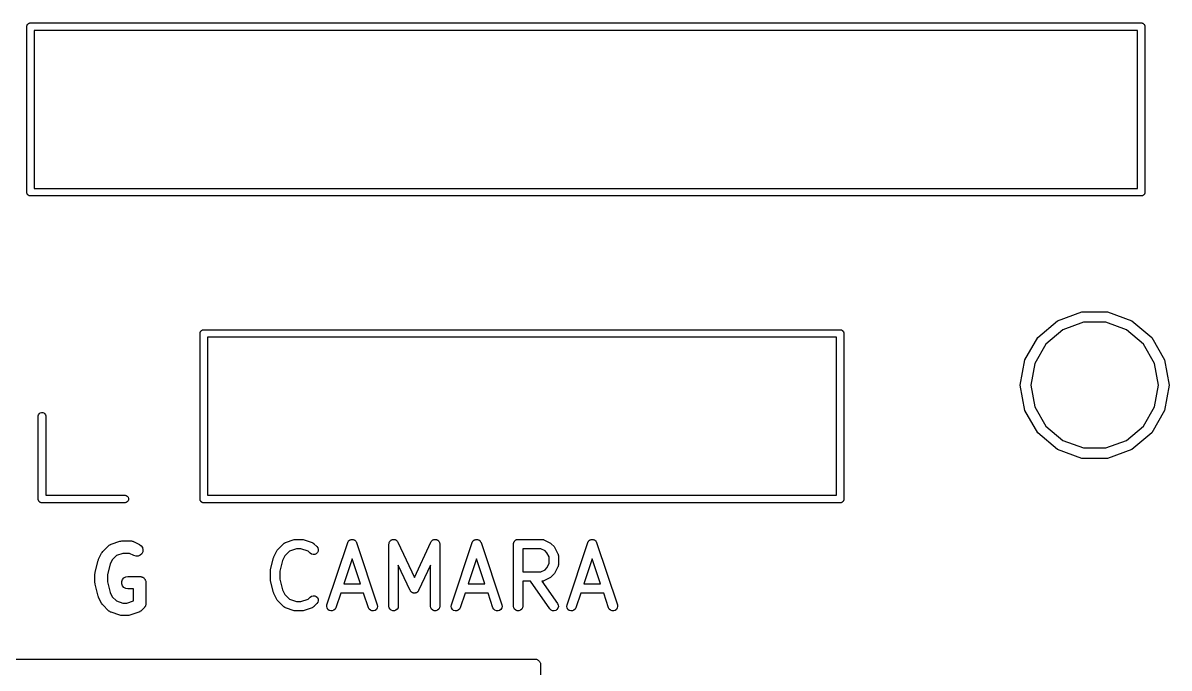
# Model space of a CAD drawing. Extents: x 0 to 100, y 0 to 100.
# Drawn here: x 15.78 to 34.2, y 26.45 to 36.82 of the extents above; entities that cross this region are included whole.
import ezdxf

# ---------------------------------------------------------------- set-up
doc = ezdxf.new("R2010")
doc.units = 0
doc.header["$MEASUREMENT"] = 0
doc.layers.add('BLACK', color=7, linetype='CONTINUOUS')

msp = doc.modelspace()

# ---------------------------------------------------------------- linework, layer by layer
at = {"layer": 'BLACK', "linetype": 'CONTINUOUS'}
for p, q in [((15.8459, 36.7706), (15.8478, 36.7756)), ((15.8459, 36.7652), (15.8459, 36.7706)), ((15.8459, 34.0948), (15.8459, 36.7652)), ((15.8478, 36.7756), (15.8487, 36.7808)), ((15.8487, 36.7808), (15.8513, 36.7854)), ((15.8513, 36.7854), (15.8532, 36.7905)), ((15.8532, 36.7905), (15.8566, 36.7946)), ((15.8566, 36.7946), (15.8593, 36.7992)), ((15.8593, 36.7992), (15.8633, 36.8026)), ((15.8633, 36.8026), (15.8668, 36.8067)), ((15.8668, 36.8067), (15.8714, 36.8093)), ((15.8714, 36.8093), (15.8755, 36.8128)), ((15.8755, 36.8128), (15.8805, 36.8146)), ((15.8805, 36.8146), (15.8851, 36.8173)), ((15.8851, 36.8173), (15.8903, 36.8182)), ((15.8903, 36.8182), (15.8954, 36.82)), ((15.8954, 36.82), (15.9007, 36.82)), ((15.9007, 36.82), (15.9007, 36.82)), ((15.9007, 36.82), (33.7512, 36.82)), ((15.9659, 36.7), (15.9659, 34.16)), ((33.6859, 36.7), (15.9659, 36.7)), ((33.6859, 34.16), (33.6859, 36.7)), ((33.7512, 36.82), (33.7565, 36.82)), ((33.7512, 36.82), (33.7512, 36.82)), ((33.7565, 36.82), (33.7615, 36.8182)), ((33.7615, 36.8182), (33.7668, 36.8173)), ((33.7668, 36.8173), (33.7714, 36.8146)), ((33.7714, 36.8146), (33.7764, 36.8128)), ((33.7764, 36.8128), (33.7805, 36.8093)), ((33.7805, 36.8093), (33.7851, 36.8067)), ((33.7851, 36.8067), (33.7885, 36.8026)), ((33.7885, 36.8026), (33.7926, 36.7992)), ((33.7926, 36.7992), (33.7953, 36.7945)), ((33.7953, 36.7945), (33.7987, 36.7905)), ((33.7987, 36.7905), (33.8005, 36.7855)), ((33.8005, 36.7855), (33.8032, 36.7808)), ((33.8032, 36.7808), (33.8041, 36.7756)), ((33.8041, 36.7756), (33.8059, 36.7706)), ((33.8059, 36.7706), (33.8059, 36.7653)), ((33.8059, 36.7653), (33.8059, 36.7652)), ((33.8059, 36.7652), (33.8059, 34.0948)), ((15.8459, 34.0947), (15.8459, 34.0948)), ((15.8459, 34.0894), (15.8459, 34.0947)), ((15.8478, 34.0844), (15.8459, 34.0894)), ((15.8487, 34.0792), (15.8478, 34.0844)), ((15.8513, 34.0745), (15.8487, 34.0792)), ((15.8532, 34.0695), (15.8513, 34.0745)), ((15.8566, 34.0655), (15.8532, 34.0695)), ((15.8593, 34.0608), (15.8566, 34.0655)), ((15.9659, 34.16), (33.6859, 34.16)), ((33.7953, 34.0655), (33.7926, 34.0608)), ((33.7987, 34.0695), (33.7953, 34.0655)), ((33.8005, 34.0745), (33.7987, 34.0695)), ((33.8032, 34.0792), (33.8005, 34.0745)), ((33.8041, 34.0844), (33.8032, 34.0792)), ((33.8059, 34.0894), (33.8041, 34.0844)), ((33.8059, 34.0948), (33.8059, 34.0947)), ((33.8059, 34.0947), (33.8059, 34.0894)), ((15.8633, 34.0574), (15.8593, 34.0608)), ((15.8668, 34.0533), (15.8633, 34.0574)), ((15.8714, 34.0507), (15.8668, 34.0533)), ((15.8755, 34.0472), (15.8714, 34.0507)), ((15.8805, 34.0454), (15.8755, 34.0472)), ((15.8851, 34.0427), (15.8805, 34.0454)), ((15.8903, 34.0418), (15.8851, 34.0427)), ((15.8954, 34.04), (15.8903, 34.0418)), ((15.9007, 34.04), (15.8954, 34.04)), ((33.7512, 34.04), (15.9007, 34.04)), ((15.9007, 34.04), (15.9007, 34.04)), ((33.7565, 34.04), (33.7512, 34.04)), ((33.7512, 34.04), (33.7512, 34.04)), ((33.7615, 34.0418), (33.7565, 34.04)), ((33.7668, 34.0427), (33.7615, 34.0418)), ((33.7714, 34.0454), (33.7668, 34.0427)), ((33.7764, 34.0472), (33.7714, 34.0454)), ((33.7805, 34.0507), (33.7764, 34.0472)), ((33.7851, 34.0533), (33.7805, 34.0507)), ((33.7885, 34.0574), (33.7851, 34.0533)), ((33.7926, 34.0608), (33.7885, 34.0574)), ((32.4025, 32.0349), (32.7925, 32.1768)), ((32.7925, 32.1768), (33.2075, 32.1768)), ((33.2075, 32.1768), (33.5975, 32.0349)), ((18.6327, 31.8508), (18.6354, 31.8554)), ((18.6354, 31.8554), (18.6372, 31.8605)), ((18.6372, 31.8605), (18.6407, 31.8646)), ((18.6407, 31.8646), (18.6433, 31.8692)), ((18.6433, 31.8692), (18.6474, 31.8726)), ((18.6474, 31.8726), (18.6508, 31.8767)), ((18.6508, 31.8767), (18.6555, 31.8793)), ((18.6555, 31.8793), (18.6595, 31.8828)), ((18.6595, 31.8828), (18.6645, 31.8846)), ((18.6645, 31.8846), (18.6692, 31.8873)), ((18.6692, 31.8873), (18.6744, 31.8882)), ((18.6744, 31.8882), (18.6794, 31.89)), ((18.6794, 31.89), (18.6847, 31.89)), ((18.6847, 31.89), (18.6848, 31.89)), ((18.6848, 31.89), (28.9152, 31.89)), ((28.9152, 31.89), (28.9153, 31.89)), ((28.9153, 31.89), (28.9206, 31.89)), ((28.9206, 31.89), (28.9256, 31.8882)), ((28.9256, 31.8882), (28.9308, 31.8873)), ((28.9308, 31.8873), (28.9355, 31.8846)), ((28.9355, 31.8846), (28.9405, 31.8828)), ((28.9405, 31.8828), (28.9445, 31.8793)), ((28.9445, 31.8793), (28.9492, 31.8767)), ((28.9492, 31.8767), (28.9526, 31.8726)), ((28.9526, 31.8726), (28.9567, 31.8692)), ((28.9567, 31.8692), (28.9593, 31.8645)), ((28.9593, 31.8645), (28.9628, 31.8605)), ((28.9628, 31.8605), (28.9646, 31.8555)), ((28.9646, 31.8555), (28.9673, 31.8508)), ((32.0846, 31.7681), (32.4025, 32.0349)), ((32.4875, 31.8877), (32.2148, 31.6589)), ((32.822, 32.0094), (32.4875, 31.8877)), ((33.178, 32.0094), (32.822, 32.0094)), ((33.5125, 31.8877), (33.178, 32.0094)), ((33.7852, 31.6589), (33.5125, 31.8877)), ((33.5975, 32.0349), (33.9154, 31.7681)), ((18.63, 31.8406), (18.6318, 31.8456)), ((18.63, 31.8352), (18.63, 31.8406)), ((18.63, 29.1648), (18.63, 31.8352)), ((18.6318, 31.8456), (18.6327, 31.8508)), ((18.75, 31.77), (18.75, 29.23)), ((28.85, 31.77), (18.75, 31.77)), ((28.85, 29.23), (28.85, 31.77)), ((28.9673, 31.8508), (28.9682, 31.8456)), ((28.9682, 31.8456), (28.97, 31.8406)), ((28.97, 31.8406), (28.97, 31.8353)), ((28.97, 31.8353), (28.97, 31.8352)), ((28.97, 31.8352), (28.97, 29.1648)), ((31.8771, 31.4087), (32.0846, 31.7681)), ((33.9154, 31.7681), (34.1229, 31.4087)), ((32.2148, 31.6589), (32.0368, 31.3506)), ((33.9632, 31.3506), (33.7852, 31.6589)), ((31.805, 31), (31.8771, 31.4087)), ((32.0368, 31.3506), (31.975, 31)), ((34.025, 31), (33.9632, 31.3506)), ((34.1229, 31.4087), (34.195, 31)), ((31.8771, 30.5913), (31.805, 31)), ((31.975, 31), (32.0368, 30.6494)), ((33.9632, 30.6494), (34.025, 31)), ((34.195, 31), (34.1229, 30.5913)), ((32.0846, 30.2319), (31.8771, 30.5913)), ((32.0368, 30.6494), (32.2148, 30.3411)), ((33.7852, 30.3411), (33.9632, 30.6494)), ((34.1229, 30.5913), (33.9154, 30.2319)), ((16.03, 30.5052), (16.0328, 30.5208)), ((16.03, 29.1648), (16.03, 30.5052)), ((16.0328, 30.5208), (16.0433, 30.5392)), ((16.0433, 30.5392), (16.0595, 30.5528)), ((16.0595, 30.5528), (16.0794, 30.56)), ((16.0794, 30.56), (16.1006, 30.56)), ((16.1006, 30.56), (16.1205, 30.5528)), ((16.1205, 30.5528), (16.1367, 30.5392)), ((16.1367, 30.5392), (16.1473, 30.5208)), ((16.1473, 30.5208), (16.15, 30.5052)), ((16.15, 30.5052), (16.15, 29.23)), ((32.4025, 29.9651), (32.0846, 30.2319)), ((32.2148, 30.3411), (32.4875, 30.1123)), ((33.5125, 30.1123), (33.7852, 30.3411)), ((33.9154, 30.2319), (33.5975, 29.9651)), ((32.4875, 30.1123), (32.822, 29.9906)), ((33.178, 29.9906), (33.5125, 30.1123)), ((32.7925, 29.8232), (32.4025, 29.9651)), ((32.822, 29.9906), (33.178, 29.9906)), ((33.5975, 29.9651), (33.2075, 29.8232)), ((33.2075, 29.8232), (32.7925, 29.8232)), ((16.03, 29.1647), (16.03, 29.1648)), ((16.03, 29.1594), (16.03, 29.1647)), ((16.0318, 29.1544), (16.03, 29.1594)), ((16.0327, 29.1492), (16.0318, 29.1544)), ((16.0354, 29.1445), (16.0327, 29.1492)), ((16.0372, 29.1395), (16.0354, 29.1445)), ((16.0407, 29.1355), (16.0372, 29.1395)), ((16.0433, 29.1308), (16.0407, 29.1355)), ((16.0474, 29.1274), (16.0433, 29.1308)), ((16.0508, 29.1233), (16.0474, 29.1274)), ((16.0555, 29.1207), (16.0508, 29.1233)), ((16.0595, 29.1172), (16.0555, 29.1207)), ((16.0645, 29.1154), (16.0595, 29.1172)), ((16.0692, 29.1127), (16.0645, 29.1154)), ((16.0744, 29.1118), (16.0692, 29.1127)), ((16.0794, 29.11), (16.0744, 29.1118)), ((16.0847, 29.11), (16.0794, 29.11)), ((16.0848, 29.11), (16.0847, 29.11)), ((17.4252, 29.11), (16.0848, 29.11)), ((16.15, 29.23), (17.4252, 29.23)), ((17.4252, 29.23), (17.4408, 29.2273)), ((17.4408, 29.1127), (17.4252, 29.11)), ((17.4408, 29.2273), (17.4592, 29.2167)), ((17.4592, 29.1233), (17.4408, 29.1127)), ((17.4592, 29.2167), (17.4728, 29.2005)), ((17.4728, 29.1395), (17.4592, 29.1233)), ((17.4728, 29.2005), (17.48, 29.1806)), ((17.48, 29.1594), (17.4728, 29.1395)), ((17.48, 29.1806), (17.48, 29.1594)), ((18.63, 29.1647), (18.63, 29.1648)), ((18.63, 29.1594), (18.63, 29.1647)), ((18.6318, 29.1544), (18.63, 29.1594)), ((18.6327, 29.1492), (18.6318, 29.1544)), ((18.6354, 29.1445), (18.6327, 29.1492)), ((18.6372, 29.1395), (18.6354, 29.1445)), ((18.6407, 29.1355), (18.6372, 29.1395)), ((18.6433, 29.1308), (18.6407, 29.1355)), ((18.6474, 29.1274), (18.6433, 29.1308)), ((18.6508, 29.1233), (18.6474, 29.1274)), ((18.6555, 29.1207), (18.6508, 29.1233)), ((18.6595, 29.1172), (18.6555, 29.1207)), ((18.6645, 29.1154), (18.6595, 29.1172)), ((18.6692, 29.1127), (18.6645, 29.1154)), ((18.6744, 29.1118), (18.6692, 29.1127)), ((18.6794, 29.11), (18.6744, 29.1118)), ((18.6847, 29.11), (18.6794, 29.11)), ((18.6848, 29.11), (18.6847, 29.11)), ((28.9152, 29.11), (18.6848, 29.11)), ((18.75, 29.23), (28.85, 29.23)), ((28.9153, 29.11), (28.9152, 29.11)), ((28.9206, 29.11), (28.9153, 29.11)), ((28.9256, 29.1118), (28.9206, 29.11)), ((28.9308, 29.1127), (28.9256, 29.1118)), ((28.9355, 29.1154), (28.9308, 29.1127)), ((28.9405, 29.1172), (28.9355, 29.1154)), ((28.9445, 29.1207), (28.9405, 29.1172)), ((28.9492, 29.1233), (28.9445, 29.1207)), ((28.9526, 29.1274), (28.9492, 29.1233)), ((28.9567, 29.1308), (28.9526, 29.1274)), ((28.9593, 29.1355), (28.9567, 29.1308)), ((28.9628, 29.1395), (28.9593, 29.1355)), ((28.9646, 29.1445), (28.9628, 29.1395)), ((28.9673, 29.1492), (28.9646, 29.1445)), ((28.9682, 29.1544), (28.9673, 29.1492)), ((28.97, 29.1594), (28.9682, 29.1544)), ((28.97, 29.1648), (28.97, 29.1647)), ((28.97, 29.1647), (28.97, 29.1594)), ((17.065, 28.3255), (17.1602, 28.4207)), ((17.1602, 28.4207), (17.165, 28.424)), ((17.165, 28.424), (17.1688, 28.4283)), ((17.1688, 28.4283), (17.1791, 28.4339)), ((17.1791, 28.4339), (17.1887, 28.4406)), ((17.1887, 28.4406), (17.1943, 28.4421)), ((17.1943, 28.4421), (17.1993, 28.4449)), ((17.1993, 28.4449), (17.3422, 28.4925)), ((17.3422, 28.4925), (17.358, 28.4948)), ((17.358, 28.4948), (17.3738, 28.4976)), ((17.3738, 28.4976), (17.5167, 28.4976)), ((17.5167, 28.4976), (17.5223, 28.4966)), ((17.5223, 28.4966), (17.5281, 28.497)), ((17.5281, 28.497), (17.5393, 28.4936)), ((17.5393, 28.4936), (17.5509, 28.4916)), ((17.5509, 28.4916), (17.5559, 28.4887)), ((17.5559, 28.4887), (17.5614, 28.4871)), ((17.5614, 28.4871), (17.6566, 28.4394)), ((17.6566, 28.4394), (17.6845, 28.4188)), ((17.6845, 28.4188), (17.7037, 28.3898)), ((17.7037, 28.3898), (17.7117, 28.356)), ((17.7117, 28.356), (17.7078, 28.3215)), ((19.8687, 28.348), (19.8755, 28.3578)), ((19.8755, 28.3578), (19.9708, 28.453)), ((19.9708, 28.453), (19.9743, 28.4555)), ((19.9743, 28.4555), (19.9772, 28.4587)), ((19.9772, 28.4587), (19.9849, 28.4629)), ((19.9849, 28.4629), (19.9921, 28.468)), ((19.9921, 28.468), (19.9963, 28.4691)), ((19.9963, 28.4691), (20.0001, 28.4712)), ((20.0001, 28.4712), (20.1429, 28.5188)), ((20.1788, 28.3726), (20.0643, 28.3344)), ((20.1429, 28.5188), (20.1548, 28.5205)), ((20.1548, 28.5205), (20.1667, 28.5226)), ((20.1667, 28.5226), (20.2619, 28.5226)), ((20.2497, 28.3726), (20.1788, 28.3726)), ((20.3642, 28.3344), (20.2497, 28.3726)), ((20.2619, 28.5226), (20.2737, 28.5205)), ((20.2737, 28.5205), (20.2856, 28.5188)), ((20.2856, 28.5188), (20.4285, 28.4712)), ((20.4285, 28.4712), (20.4323, 28.4691)), ((20.4323, 28.4691), (20.4365, 28.468)), ((20.4365, 28.468), (20.4437, 28.4629)), ((20.4437, 28.4629), (20.4514, 28.4587)), ((20.4514, 28.4587), (20.4543, 28.4555)), ((20.4543, 28.4555), (20.4578, 28.453)), ((20.4578, 28.453), (20.5054, 28.4054)), ((20.5054, 28.4054), (20.5204, 28.3841)), ((20.5204, 28.3841), (20.5271, 28.3589)), ((20.5271, 28.3589), (20.5248, 28.333)), ((20.6669, 27.4713), (21.0003, 28.4713)), ((21.0003, 28.4713), (21.0013, 28.4732)), ((21.0013, 28.4732), (21.0017, 28.4752)), ((21.0017, 28.4752), (21.0074, 28.4846)), ((21.0074, 28.4846), (21.0127, 28.4942)), ((21.0127, 28.4942), (21.0142, 28.4956)), ((21.0142, 28.4956), (21.0153, 28.4974)), ((21.0153, 28.4974), (21.0239, 28.5042)), ((21.0239, 28.5042), (21.0322, 28.5115)), ((21.0322, 28.5115), (21.0341, 28.5123)), ((21.0341, 28.5123), (21.0357, 28.5136)), ((21.0357, 28.5136), (21.0462, 28.5171)), ((21.0462, 28.5171), (21.0564, 28.5211)), ((21.0564, 28.5211), (21.0585, 28.5212)), ((21.0585, 28.5212), (21.0604, 28.5218)), ((21.0604, 28.5218), (21.0714, 28.5215)), ((21.0714, 28.5215), (21.0824, 28.5218)), ((21.0824, 28.5218), (21.0844, 28.5212)), ((21.0844, 28.5212), (21.0865, 28.5211)), ((21.0865, 28.5211), (21.0967, 28.5171)), ((21.0967, 28.5171), (21.1071, 28.5136)), ((21.1071, 28.5136), (21.1088, 28.5123)), ((21.1088, 28.5123), (21.1107, 28.5115)), ((21.1107, 28.5115), (21.1189, 28.5042)), ((21.1189, 28.5042), (21.1275, 28.4974)), ((21.1275, 28.4974), (21.1286, 28.4956)), ((21.1286, 28.4956), (21.1302, 28.4942)), ((21.1302, 28.4942), (21.1354, 28.4846)), ((21.1354, 28.4846), (21.1412, 28.4752)), ((21.1412, 28.4752), (21.1416, 28.4732)), ((21.1416, 28.4732), (21.1426, 28.4713)), ((21.1426, 28.4713), (21.4759, 27.4713)), ((21.6631, 28.4476), (21.6648, 28.4573)), ((21.6631, 27.4476), (21.6631, 28.4476)), ((21.6648, 28.4573), (21.6656, 28.467)), ((21.6656, 28.467), (21.667, 28.47)), ((21.667, 28.47), (21.6676, 28.4733)), ((21.6676, 28.4733), (21.6725, 28.4817)), ((21.6725, 28.4817), (21.6766, 28.4906)), ((21.6766, 28.4906), (21.679, 28.493)), ((21.679, 28.493), (21.6806, 28.4958)), ((21.6806, 28.4958), (21.6881, 28.5021)), ((21.6881, 28.5021), (21.6951, 28.509)), ((21.6951, 28.509), (21.6981, 28.5104)), ((21.6981, 28.5104), (21.7006, 28.5126)), ((21.7006, 28.5126), (21.7098, 28.5159)), ((21.7098, 28.5159), (21.7187, 28.5201)), ((21.7187, 28.5201), (21.722, 28.5203)), ((21.722, 28.5203), (21.7251, 28.5215)), ((21.7251, 28.5215), (21.7349, 28.5215)), ((21.7349, 28.5215), (21.7446, 28.5223)), ((21.7446, 28.5223), (21.7478, 28.5215)), ((21.7478, 28.5215), (21.7511, 28.5215)), ((21.7511, 28.5215), (21.7603, 28.5181)), ((21.7603, 28.5181), (21.7698, 28.5156)), ((21.7698, 28.5156), (21.7725, 28.5137)), ((21.7725, 28.5137), (21.7756, 28.5126)), ((21.7756, 28.5126), (21.7831, 28.5063)), ((21.7831, 28.5063), (21.7911, 28.5007)), ((21.7911, 28.5007), (21.793, 28.498)), ((21.793, 28.498), (21.7955, 28.4958)), ((21.7955, 28.4958), (21.8004, 28.4874)), ((21.8004, 28.4874), (21.8061, 28.4793)), ((21.8061, 28.4793), (22.0714, 27.9107)), ((22.0714, 27.9107), (22.3368, 28.4793)), ((22.3368, 28.4793), (22.3424, 28.4874)), ((22.3424, 28.4874), (22.3473, 28.4958)), ((22.3473, 28.4958), (22.3498, 28.498)), ((22.3498, 28.498), (22.3517, 28.5007)), ((22.3517, 28.5007), (22.3598, 28.5063)), ((22.3598, 28.5063), (22.3673, 28.5126)), ((22.3673, 28.5126), (22.3704, 28.5137)), ((22.3704, 28.5137), (22.3731, 28.5156)), ((22.3731, 28.5156), (22.3825, 28.5181)), ((22.3825, 28.5181), (22.3917, 28.5215)), ((22.3917, 28.5215), (22.395, 28.5215)), ((22.395, 28.5215), (22.3982, 28.5223)), ((22.3982, 28.5223), (22.408, 28.5215)), ((22.408, 28.5215), (22.4178, 28.5215)), ((22.4178, 28.5215), (22.4209, 28.5203)), ((22.4209, 28.5203), (22.4242, 28.5201)), ((22.4242, 28.5201), (22.4331, 28.5159)), ((22.4331, 28.5159), (22.4423, 28.5126)), ((22.4423, 28.5126), (22.4448, 28.5104)), ((22.4448, 28.5104), (22.4478, 28.509)), ((22.4478, 28.509), (22.4547, 28.5021)), ((22.4547, 28.5021), (22.4622, 28.4958)), ((22.4622, 28.4958), (22.4639, 28.493)), ((22.4639, 28.493), (22.4662, 28.4906)), ((22.4662, 28.4906), (22.4703, 28.4817)), ((22.4703, 28.4817), (22.4752, 28.4733)), ((22.4752, 28.4733), (22.4758, 28.47)), ((22.4758, 28.47), (22.4772, 28.467)), ((22.4772, 28.467), (22.4781, 28.4573)), ((22.4781, 28.4573), (22.4798, 28.4476)), ((22.4798, 28.4476), (22.4798, 27.4476)), ((22.6669, 27.4713), (23.0003, 28.4713)), ((23.0003, 28.4713), (23.0013, 28.4732)), ((23.0013, 28.4732), (23.0017, 28.4752)), ((23.0017, 28.4752), (23.0074, 28.4846)), ((23.0074, 28.4846), (23.0127, 28.4942)), ((23.0127, 28.4942), (23.0142, 28.4956)), ((23.0142, 28.4956), (23.0153, 28.4974)), ((23.0153, 28.4974), (23.0239, 28.5042)), ((23.0239, 28.5042), (23.0322, 28.5115)), ((23.0322, 28.5115), (23.0341, 28.5123)), ((23.0341, 28.5123), (23.0357, 28.5136)), ((23.0357, 28.5136), (23.0462, 28.5171)), ((23.0462, 28.5171), (23.0564, 28.5211)), ((23.0564, 28.5211), (23.0585, 28.5212)), ((23.0585, 28.5212), (23.0604, 28.5218)), ((23.0604, 28.5218), (23.0714, 28.5215)), ((23.0714, 28.5215), (23.0824, 28.5218)), ((23.0824, 28.5218), (23.0844, 28.5212)), ((23.0844, 28.5212), (23.0865, 28.5211)), ((23.0865, 28.5211), (23.0967, 28.5171)), ((23.0967, 28.5171), (23.1071, 28.5136)), ((23.1071, 28.5136), (23.1088, 28.5123)), ((23.1088, 28.5123), (23.1107, 28.5115)), ((23.1107, 28.5115), (23.1189, 28.5042)), ((23.1189, 28.5042), (23.1275, 28.4974)), ((23.1275, 28.4974), (23.1286, 28.4956)), ((23.1286, 28.4956), (23.1302, 28.4942)), ((23.1302, 28.4942), (23.1354, 28.4846)), ((23.1354, 28.4846), (23.1412, 28.4752)), ((23.1412, 28.4752), (23.1416, 28.4732)), ((23.1416, 28.4732), (23.1426, 28.4713)), ((23.1426, 28.4713), (23.4759, 27.4713)), ((23.6631, 28.4476), (23.6642, 28.4541)), ((23.6631, 27.4476), (23.6631, 28.4476)), ((23.6642, 28.4606), (23.6665, 28.4668)), ((23.6642, 28.4541), (23.6642, 28.4606)), ((23.6665, 28.4668), (23.6676, 28.4733)), ((23.6676, 28.4733), (23.6709, 28.479)), ((23.6709, 28.479), (23.6731, 28.4851)), ((23.6731, 28.4851), (23.6774, 28.4901)), ((23.6774, 28.4901), (23.6806, 28.4958)), ((23.6806, 28.4958), (23.6857, 28.5)), ((23.6857, 28.5), (23.6899, 28.5051)), ((23.6899, 28.5051), (23.6956, 28.5084)), ((23.6956, 28.5084), (23.7006, 28.5126)), ((23.7006, 28.5126), (23.7068, 28.5148)), ((23.7068, 28.5148), (23.7124, 28.5181)), ((23.7124, 28.5181), (23.7189, 28.5192)), ((23.7189, 28.5192), (23.7251, 28.5215)), ((23.7251, 28.5215), (23.7316, 28.5215)), ((23.7316, 28.5215), (23.7381, 28.5226)), ((23.7381, 28.5226), (24.119, 28.5226)), ((23.8131, 28.3726), (23.8131, 27.9988)), ((24.1013, 28.3726), (23.8131, 28.3726)), ((24.1699, 28.3384), (24.1013, 28.3726)), ((24.119, 28.5226), (24.1233, 28.5219)), ((24.1233, 28.5219), (24.1276, 28.5221)), ((24.1276, 28.5221), (24.136, 28.5196)), ((24.136, 28.5196), (24.1447, 28.5181)), ((24.1447, 28.5181), (24.1484, 28.5159)), ((24.1484, 28.5159), (24.1526, 28.5147)), ((24.1526, 28.5147), (24.2478, 28.4671)), ((24.2478, 28.4671), (24.2575, 28.4599)), ((24.2575, 28.4599), (24.2673, 28.453)), ((24.2673, 28.453), (24.3149, 28.4054)), ((24.3149, 28.4054), (24.3218, 28.3956)), ((24.3218, 28.3956), (24.329, 28.3859)), ((24.329, 28.3859), (24.3766, 28.2907)), ((24.5241, 27.4713), (24.8574, 28.4713)), ((24.8574, 28.4713), (24.8584, 28.4732)), ((24.8584, 28.4732), (24.8588, 28.4752)), ((24.8588, 28.4752), (24.8646, 28.4846)), ((24.8646, 28.4846), (24.8698, 28.4942)), ((24.8698, 28.4942), (24.8714, 28.4956)), ((24.8714, 28.4956), (24.8725, 28.4974)), ((24.8725, 28.4974), (24.8811, 28.5042)), ((24.8811, 28.5042), (24.8893, 28.5115)), ((24.8893, 28.5115), (24.8912, 28.5123)), ((24.8912, 28.5123), (24.8929, 28.5136)), ((24.8929, 28.5136), (24.9033, 28.5171)), ((24.9033, 28.5171), (24.9135, 28.5211)), ((24.9135, 28.5211), (24.9156, 28.5212)), ((24.9156, 28.5212), (24.9176, 28.5218)), ((24.9176, 28.5218), (24.9286, 28.5215)), ((24.9286, 28.5215), (24.9396, 28.5218)), ((24.9396, 28.5218), (24.9415, 28.5212)), ((24.9415, 28.5212), (24.9436, 28.5211)), ((24.9436, 28.5211), (24.9538, 28.5171)), ((24.9538, 28.5171), (24.9643, 28.5136)), ((24.9643, 28.5136), (24.9659, 28.5123)), ((24.9659, 28.5123), (24.9678, 28.5115)), ((24.9678, 28.5115), (24.9761, 28.5042)), ((24.9761, 28.5042), (24.9847, 28.4974)), ((24.9847, 28.4974), (24.9858, 28.4956)), ((24.9858, 28.4956), (24.9873, 28.4942)), ((24.9873, 28.4942), (24.9926, 28.4846)), ((24.9926, 28.4846), (24.9983, 28.4752)), ((24.9983, 28.4752), (24.9987, 28.4732)), ((24.9987, 28.4732), (24.9997, 28.4713)), ((24.9997, 28.4713), (25.3331, 27.4713)), ((16.9435, 27.9933), (16.9911, 28.1838)), ((16.9911, 28.1838), (16.9955, 28.1938)), ((16.9955, 28.1938), (16.9987, 28.2042)), ((16.9987, 28.2042), (17.0463, 28.2995)), ((17.0463, 28.2995), (17.0558, 28.3123)), ((17.0558, 28.3123), (17.065, 28.3255)), ((17.2179, 28.1955), (17.1824, 28.1246)), ((17.285, 28.2626), (17.2179, 28.1955)), ((17.39, 28.2976), (17.285, 28.2626)), ((17.4931, 28.2976), (17.39, 28.2976)), ((17.5672, 28.2606), (17.4931, 28.2976)), ((17.6005, 28.2507), (17.5672, 28.2606)), ((17.6351, 28.2527), (17.6005, 28.2507)), ((17.667, 28.2665), (17.6351, 28.2527)), ((17.6922, 28.2904), (17.667, 28.2665)), ((17.7078, 28.3215), (17.6922, 28.2904)), ((19.7606, 28.0372), (19.8082, 28.2277)), ((19.8082, 28.2277), (19.8115, 28.2352)), ((19.8115, 28.2352), (19.8139, 28.2431)), ((19.8139, 28.2431), (19.8615, 28.3383)), ((19.8615, 28.3383), (19.8687, 28.348)), ((19.9517, 28.1833), (19.9083, 28.0098)), ((19.9902, 28.2603), (19.9517, 28.1833)), ((20.0643, 28.3344), (19.9902, 28.2603)), ((20.3993, 28.2993), (20.3642, 28.3344)), ((20.4207, 28.2844), (20.3993, 28.2993)), ((20.4458, 28.2777), (20.4207, 28.2844)), ((20.4718, 28.2799), (20.4458, 28.2777)), ((20.4954, 28.2909), (20.4718, 28.2799)), ((20.5138, 28.3094), (20.4954, 28.2909)), ((20.5248, 28.333), (20.5138, 28.3094)), ((21.0714, 28.2104), (20.9374, 27.8083)), ((21.2055, 27.8083), (21.0714, 28.2104)), ((23.0714, 28.2104), (22.9374, 27.8083)), ((23.2055, 27.8083), (23.0714, 28.2104)), ((24.2003, 28.308), (24.1699, 28.3384)), ((24.2345, 28.2394), (24.2003, 28.308)), ((24.2345, 28.132), (24.2345, 28.2394)), ((24.3766, 28.2907), (24.3778, 28.2865)), ((24.3778, 28.2865), (24.38, 28.2828)), ((24.38, 28.2828), (24.3815, 28.2741)), ((24.3815, 28.2741), (24.384, 28.2657)), ((24.384, 28.2657), (24.3838, 28.2614)), ((24.3838, 28.2614), (24.3845, 28.2571)), ((24.3845, 28.2571), (24.3845, 28.1143)), ((24.9286, 28.2104), (24.7945, 27.8083)), ((25.0626, 27.8083), (24.9286, 28.2104)), ((16.9426, 27.9811), (16.9435, 27.9933)), ((17.1824, 28.1246), (17.1405, 27.9567)), ((19.7583, 28.019), (19.7599, 28.0281)), ((19.7583, 27.8762), (19.7583, 28.019)), ((19.7599, 28.0281), (19.7606, 28.0372)), ((19.9083, 28.0098), (19.9083, 27.8854)), ((22.0035, 27.7016), (21.8131, 28.1096)), ((21.8131, 28.1096), (21.8131, 27.4476)), ((22.3298, 28.1096), (22.1394, 27.7016)), ((22.3298, 27.4476), (22.3298, 28.1096)), ((23.8131, 27.9988), (24.1013, 27.9988)), ((24.1013, 27.9988), (24.1699, 28.0331)), ((24.1699, 28.0331), (24.2003, 28.0635)), ((24.2003, 28.0635), (24.2345, 28.132)), ((24.3766, 28.0807), (24.329, 27.9855)), ((24.3778, 28.0849), (24.3766, 28.0807)), ((24.38, 28.0886), (24.3778, 28.0849)), ((24.3815, 28.0973), (24.38, 28.0886)), ((24.384, 28.1057), (24.3815, 28.0973)), ((24.3845, 28.1143), (24.3838, 28.11)), ((24.3838, 28.11), (24.384, 28.1057)), ((16.9405, 27.969), (16.9426, 27.9811)), ((16.9405, 27.8262), (16.9405, 27.969)), ((16.9426, 27.8141), (16.9405, 27.8262)), ((16.9435, 27.8019), (16.9426, 27.8141)), ((16.9911, 27.6115), (16.9435, 27.8019)), ((17.1405, 27.9567), (17.1405, 27.8385)), ((17.1405, 27.8385), (17.1824, 27.6706)), ((17.3706, 27.8436), (17.3824, 27.8762)), ((17.3706, 27.8088), (17.3706, 27.8436)), ((17.3824, 27.7762), (17.3706, 27.8088)), ((17.3824, 27.8762), (17.4048, 27.9028)), ((17.4048, 27.9028), (17.4348, 27.9202)), ((17.4348, 27.9202), (17.469, 27.9262)), ((17.469, 27.9262), (17.6595, 27.9262)), ((17.6595, 27.9262), (17.6681, 27.9247)), ((17.6681, 27.9247), (17.6769, 27.9247)), ((17.6769, 27.9247), (17.6851, 27.9217)), ((17.6851, 27.9217), (17.6937, 27.9202)), ((17.6937, 27.9202), (17.7013, 27.9158)), ((17.7013, 27.9158), (17.7095, 27.9128)), ((17.7095, 27.9128), (17.7162, 27.9072)), ((17.7162, 27.9072), (17.7238, 27.9028)), ((17.7238, 27.9028), (17.7294, 27.8961)), ((17.7294, 27.8961), (17.7361, 27.8905)), ((17.7361, 27.8905), (17.7405, 27.8829)), ((17.7405, 27.8829), (17.7461, 27.8762)), ((17.7461, 27.8762), (17.7491, 27.868)), ((17.7491, 27.868), (17.7535, 27.8604)), ((17.7535, 27.8604), (17.755, 27.8518)), ((17.755, 27.8518), (17.758, 27.8436)), ((17.758, 27.8436), (17.758, 27.8348)), ((17.758, 27.8348), (17.7595, 27.8262)), ((17.7595, 27.8262), (17.7595, 27.4929)), ((19.7599, 27.8672), (19.7583, 27.8762)), ((19.7606, 27.858), (19.7599, 27.8672)), ((19.8082, 27.6675), (19.7606, 27.858)), ((19.9083, 27.8854), (19.9517, 27.7119)), ((20.9374, 27.8083), (21.2055, 27.8083)), ((22.9374, 27.8083), (23.2055, 27.8083)), ((23.9371, 27.8488), (23.8131, 27.8488)), ((23.8131, 27.8488), (23.8131, 27.4476)), ((24.2481, 27.4046), (23.9371, 27.8488)), ((24.1233, 27.8496), (24.1201, 27.849)), ((24.1201, 27.849), (24.371, 27.4906)), ((24.1276, 27.8493), (24.1233, 27.8496)), ((24.136, 27.8518), (24.1276, 27.8493)), ((24.1447, 27.8533), (24.136, 27.8518)), ((24.1484, 27.8555), (24.1447, 27.8533)), ((24.1526, 27.8567), (24.1484, 27.8555)), ((24.2478, 27.9043), (24.1526, 27.8567)), ((24.2575, 27.9115), (24.2478, 27.9043)), ((24.2673, 27.9184), (24.2575, 27.9115)), ((24.3149, 27.966), (24.2673, 27.9184)), ((24.3218, 27.9758), (24.3149, 27.966)), ((24.329, 27.9855), (24.3218, 27.9758)), ((24.7945, 27.8083), (25.0626, 27.8083)), ((17.1824, 27.6706), (17.2179, 27.5997)), ((17.4048, 27.7496), (17.3824, 27.7762)), ((17.4348, 27.7322), (17.4048, 27.7496)), ((17.469, 27.7262), (17.4348, 27.7322)), ((17.5595, 27.7262), (17.469, 27.7262)), ((17.5595, 27.5343), (17.5595, 27.7262)), ((19.8115, 27.66), (19.8082, 27.6675)), ((19.8139, 27.6522), (19.8115, 27.66)), ((19.8615, 27.5569), (19.8139, 27.6522)), ((19.9517, 27.7119), (19.9902, 27.6349)), ((19.9902, 27.6349), (20.0643, 27.5608)), ((20.8874, 27.6583), (20.8092, 27.4239)), ((21.2555, 27.6583), (20.8874, 27.6583)), ((21.3336, 27.4239), (21.2555, 27.6583)), ((22.0072, 27.6963), (22.0035, 27.7016)), ((22.01, 27.6903), (22.0072, 27.6963)), ((22.0146, 27.6857), (22.01, 27.6903)), ((22.0184, 27.6803), (22.0146, 27.6857)), ((22.0238, 27.6765), (22.0184, 27.6803)), ((22.0284, 27.6719), (22.0238, 27.6765)), ((22.0344, 27.6691), (22.0284, 27.6719)), ((22.0398, 27.6654), (22.0344, 27.6691)), ((22.0461, 27.6637), (22.0398, 27.6654)), ((22.052, 27.6609), (22.0461, 27.6637)), ((22.0586, 27.6603), (22.052, 27.6609)), ((22.0649, 27.6586), (22.0586, 27.6603)), ((22.0714, 27.6592), (22.0649, 27.6586)), ((22.0779, 27.6586), (22.0714, 27.6592)), ((22.0843, 27.6603), (22.0779, 27.6586)), ((22.0909, 27.6609), (22.0843, 27.6603)), ((22.0968, 27.6637), (22.0909, 27.6609)), ((22.1031, 27.6654), (22.0968, 27.6637)), ((22.1085, 27.6691), (22.1031, 27.6654)), ((22.1145, 27.6719), (22.1085, 27.6691)), ((22.1191, 27.6765), (22.1145, 27.6719)), ((22.1244, 27.6803), (22.1191, 27.6765)), ((22.1282, 27.6857), (22.1244, 27.6803)), ((22.1329, 27.6903), (22.1282, 27.6857)), ((22.1356, 27.6963), (22.1329, 27.6903)), ((22.1394, 27.7016), (22.1356, 27.6963)), ((22.8874, 27.6583), (22.8092, 27.4239)), ((23.2555, 27.6583), (22.8874, 27.6583)), ((23.3336, 27.4239), (23.2555, 27.6583)), ((24.7445, 27.6583), (24.6664, 27.4239)), ((25.1126, 27.6583), (24.7445, 27.6583)), ((25.1908, 27.4239), (25.1126, 27.6583)), ((16.9955, 27.6015), (16.9911, 27.6115)), ((16.9987, 27.591), (16.9955, 27.6015)), ((17.0463, 27.4958), (16.9987, 27.591)), ((17.0558, 27.4829), (17.0463, 27.4958)), ((17.065, 27.4698), (17.0558, 27.4829)), ((17.1602, 27.3745), (17.065, 27.4698)), ((17.2179, 27.5997), (17.285, 27.5326)), ((17.285, 27.5326), (17.39, 27.4976)), ((17.39, 27.4976), (17.4528, 27.4976)), ((17.4528, 27.4976), (17.5579, 27.5326)), ((17.5579, 27.5326), (17.5595, 27.5343)), ((17.7427, 27.4399), (17.7361, 27.4286)), ((17.7502, 27.4506), (17.7427, 27.4399)), ((17.7513, 27.4548), (17.7502, 27.4506)), ((17.7535, 27.4587), (17.7513, 27.4548)), ((17.7558, 27.4715), (17.7535, 27.4587)), ((17.7591, 27.4841), (17.7558, 27.4715)), ((17.7595, 27.4929), (17.7588, 27.4885)), ((17.7588, 27.4885), (17.7591, 27.4841)), ((19.8687, 27.5473), (19.8615, 27.5569)), ((19.8755, 27.5374), (19.8687, 27.5473)), ((19.9708, 27.4422), (19.8755, 27.5374)), ((19.9743, 27.4397), (19.9708, 27.4422)), ((19.9772, 27.4365), (19.9743, 27.4397)), ((19.9849, 27.4323), (19.9772, 27.4365)), ((20.0643, 27.5608), (20.1788, 27.5226)), ((20.1788, 27.5226), (20.2497, 27.5226)), ((20.2497, 27.5226), (20.3642, 27.5608)), ((20.3642, 27.5608), (20.3993, 27.5959)), ((20.3993, 27.5959), (20.4207, 27.6108)), ((20.4207, 27.6108), (20.4458, 27.6176)), ((20.4514, 27.4365), (20.4437, 27.4323)), ((20.4458, 27.6176), (20.4718, 27.6153)), ((20.4543, 27.4397), (20.4514, 27.4365)), ((20.4578, 27.4422), (20.4543, 27.4397)), ((20.5054, 27.4898), (20.4578, 27.4422)), ((20.4718, 27.6153), (20.4954, 27.6043)), ((20.4954, 27.6043), (20.5138, 27.5859)), ((20.5204, 27.5112), (20.5054, 27.4898)), ((20.5138, 27.5859), (20.5248, 27.5623)), ((20.5271, 27.5363), (20.5204, 27.5112)), ((20.5248, 27.5623), (20.5271, 27.5363)), ((20.6631, 27.4456), (20.6669, 27.4713)), ((20.6683, 27.4201), (20.6631, 27.4456)), ((21.4797, 27.4456), (21.4745, 27.4201)), ((21.4759, 27.4713), (21.4797, 27.4456)), ((21.6676, 27.422), (21.6631, 27.4476)), ((21.8131, 27.4476), (21.8086, 27.422)), ((22.3343, 27.422), (22.3298, 27.4476)), ((22.4798, 27.4476), (22.4752, 27.422)), ((22.6631, 27.4456), (22.6669, 27.4713)), ((22.6683, 27.4201), (22.6631, 27.4456)), ((23.4797, 27.4456), (23.4745, 27.4201)), ((23.4759, 27.4713), (23.4797, 27.4456)), ((23.6676, 27.422), (23.6631, 27.4476)), ((23.8131, 27.4476), (23.8086, 27.422)), ((24.371, 27.4906), (24.382, 27.467)), ((24.3842, 27.4411), (24.3775, 27.4159)), ((24.382, 27.467), (24.3842, 27.4411)), ((24.5203, 27.4456), (24.5241, 27.4713)), ((24.5255, 27.4201), (24.5203, 27.4456)), ((25.3369, 27.4456), (25.3317, 27.4201)), ((25.3331, 27.4713), (25.3369, 27.4456)), ((17.165, 27.3712), (17.1602, 27.3745)), ((17.1688, 27.3669), (17.165, 27.3712)), ((17.1791, 27.3613), (17.1688, 27.3669)), ((17.1887, 27.3546), (17.1791, 27.3613)), ((17.1943, 27.3531), (17.1887, 27.3546)), ((17.1993, 27.3504), (17.1943, 27.3531)), ((17.3422, 27.3028), (17.1993, 27.3504)), ((17.358, 27.3004), (17.3422, 27.3028)), ((17.3738, 27.2976), (17.358, 27.3004)), ((17.469, 27.2976), (17.3738, 27.2976)), ((17.4848, 27.3004), (17.469, 27.2976)), ((17.5007, 27.3028), (17.4848, 27.3004)), ((17.6435, 27.3504), (17.5007, 27.3028)), ((17.6486, 27.3531), (17.6435, 27.3504)), ((17.6542, 27.3546), (17.6486, 27.3531)), ((17.6638, 27.3613), (17.6542, 27.3546)), ((17.6741, 27.3669), (17.6638, 27.3613)), ((17.6779, 27.3712), (17.6741, 27.3669)), ((17.6826, 27.3745), (17.6779, 27.3712)), ((17.7302, 27.4221), (17.6826, 27.3745)), ((17.7328, 27.4257), (17.7302, 27.4221)), ((17.7361, 27.4286), (17.7328, 27.4257)), ((19.9921, 27.4273), (19.9849, 27.4323)), ((19.9963, 27.4261), (19.9921, 27.4273)), ((20.0001, 27.4241), (19.9963, 27.4261)), ((20.1429, 27.3765), (20.0001, 27.4241)), ((20.1548, 27.3747), (20.1429, 27.3765)), ((20.1667, 27.3726), (20.1548, 27.3747)), ((20.2619, 27.3726), (20.1667, 27.3726)), ((20.2737, 27.3747), (20.2619, 27.3726)), ((20.2856, 27.3765), (20.2737, 27.3747)), ((20.4285, 27.4241), (20.2856, 27.3765)), ((20.4323, 27.4261), (20.4285, 27.4241)), ((20.4365, 27.4273), (20.4323, 27.4261)), ((20.4437, 27.4323), (20.4365, 27.4273)), ((20.682, 27.3979), (20.6683, 27.4201)), ((20.7024, 27.3817), (20.682, 27.3979)), ((20.7271, 27.3734), (20.7024, 27.3817)), ((20.7531, 27.3741), (20.7271, 27.3734)), ((20.7774, 27.3837), (20.7531, 27.3741)), ((20.7968, 27.401), (20.7774, 27.3837)), ((20.8092, 27.4239), (20.7968, 27.401)), ((21.346, 27.401), (21.3336, 27.4239)), ((21.3655, 27.3837), (21.346, 27.401)), ((21.3897, 27.3741), (21.3655, 27.3837)), ((21.4158, 27.3734), (21.3897, 27.3741)), ((21.4405, 27.3817), (21.4158, 27.3734)), ((21.4609, 27.3979), (21.4405, 27.3817)), ((21.4745, 27.4201), (21.4609, 27.3979)), ((21.6806, 27.3994), (21.6676, 27.422)), ((21.7006, 27.3827), (21.6806, 27.3994)), ((21.7251, 27.3738), (21.7006, 27.3827)), ((21.7511, 27.3738), (21.7251, 27.3738)), ((21.7756, 27.3827), (21.7511, 27.3738)), ((21.7955, 27.3994), (21.7756, 27.3827)), ((21.8086, 27.422), (21.7955, 27.3994)), ((22.3473, 27.3994), (22.3343, 27.422)), ((22.3673, 27.3827), (22.3473, 27.3994)), ((22.3917, 27.3738), (22.3673, 27.3827)), ((22.4178, 27.3738), (22.3917, 27.3738)), ((22.4423, 27.3827), (22.4178, 27.3738)), ((22.4622, 27.3994), (22.4423, 27.3827)), ((22.4752, 27.422), (22.4622, 27.3994)), ((22.682, 27.3979), (22.6683, 27.4201)), ((22.7024, 27.3817), (22.682, 27.3979)), ((22.7271, 27.3734), (22.7024, 27.3817)), ((22.7531, 27.3741), (22.7271, 27.3734)), ((22.7774, 27.3837), (22.7531, 27.3741)), ((22.7968, 27.401), (22.7774, 27.3837)), ((22.8092, 27.4239), (22.7968, 27.401)), ((23.346, 27.401), (23.3336, 27.4239)), ((23.3655, 27.3837), (23.346, 27.401)), ((23.3897, 27.3741), (23.3655, 27.3837)), ((23.4158, 27.3734), (23.3897, 27.3741)), ((23.4405, 27.3817), (23.4158, 27.3734)), ((23.4609, 27.3979), (23.4405, 27.3817)), ((23.4745, 27.4201), (23.4609, 27.3979)), ((23.6806, 27.3994), (23.6676, 27.422)), ((23.7006, 27.3827), (23.6806, 27.3994)), ((23.7251, 27.3738), (23.7006, 27.3827)), ((23.7511, 27.3738), (23.7251, 27.3738)), ((23.7756, 27.3827), (23.7511, 27.3738)), ((23.7955, 27.3994), (23.7756, 27.3827)), ((23.8086, 27.422), (23.7955, 27.3994)), ((24.2665, 27.3862), (24.2481, 27.4046)), ((24.2901, 27.3752), (24.2665, 27.3862)), ((24.316, 27.3729), (24.2901, 27.3752)), ((24.3412, 27.3796), (24.316, 27.3729)), ((24.3625, 27.3946), (24.3412, 27.3796)), ((24.3775, 27.4159), (24.3625, 27.3946)), ((24.5391, 27.3979), (24.5255, 27.4201)), ((24.5595, 27.3817), (24.5391, 27.3979)), ((24.5842, 27.3734), (24.5595, 27.3817)), ((24.6103, 27.3741), (24.5842, 27.3734)), ((24.6345, 27.3837), (24.6103, 27.3741)), ((24.654, 27.401), (24.6345, 27.3837)), ((24.6664, 27.4239), (24.654, 27.401)), ((25.2032, 27.401), (25.1908, 27.4239)), ((25.2226, 27.3837), (25.2032, 27.401)), ((25.2469, 27.3741), (25.2226, 27.3837)), ((25.2729, 27.3734), (25.2469, 27.3741)), ((25.2976, 27.3817), (25.2729, 27.3734)), ((25.318, 27.3979), (25.2976, 27.3817)), ((25.3317, 27.4201), (25.318, 27.3979)), ((11.6, 26.6), (24.0087, 26.6)), ((24.0087, 26.6), (24.0088, 26.6)), ((24.0088, 26.6), (24.0176, 26.6)), ((24.0176, 26.6), (24.026, 26.597)), ((24.026, 26.597), (24.0347, 26.5954)), ((24.0347, 26.5954), (24.0424, 26.591)), ((24.0424, 26.591), (24.0508, 26.5879)), ((24.0508, 26.5879), (24.0576, 26.5822)), ((24.0576, 26.5822), (24.0653, 26.5778)), ((24.0653, 26.5778), (24.071, 26.571)), ((24.071, 26.571), (24.0778, 26.5653)), ((24.0778, 26.5653), (24.0822, 26.5576)), ((24.0822, 26.5576), (24.0879, 26.5508)), ((24.0879, 26.5508), (24.091, 26.5424)), ((24.091, 26.5424), (24.0954, 26.5347)), ((24.0954, 26.5347), (24.097, 26.526)), ((24.097, 26.526), (24.1, 26.5176)), ((24.1, 26.5176), (24.1, 26.5088)), ((24.1, 26.5088), (24.1, 26.5087)), ((24.1, 26.5087), (24.1, 14.4913))]:
    msp.add_line(p, q, dxfattribs=at)

doc.saveas('drawing.dxf')
